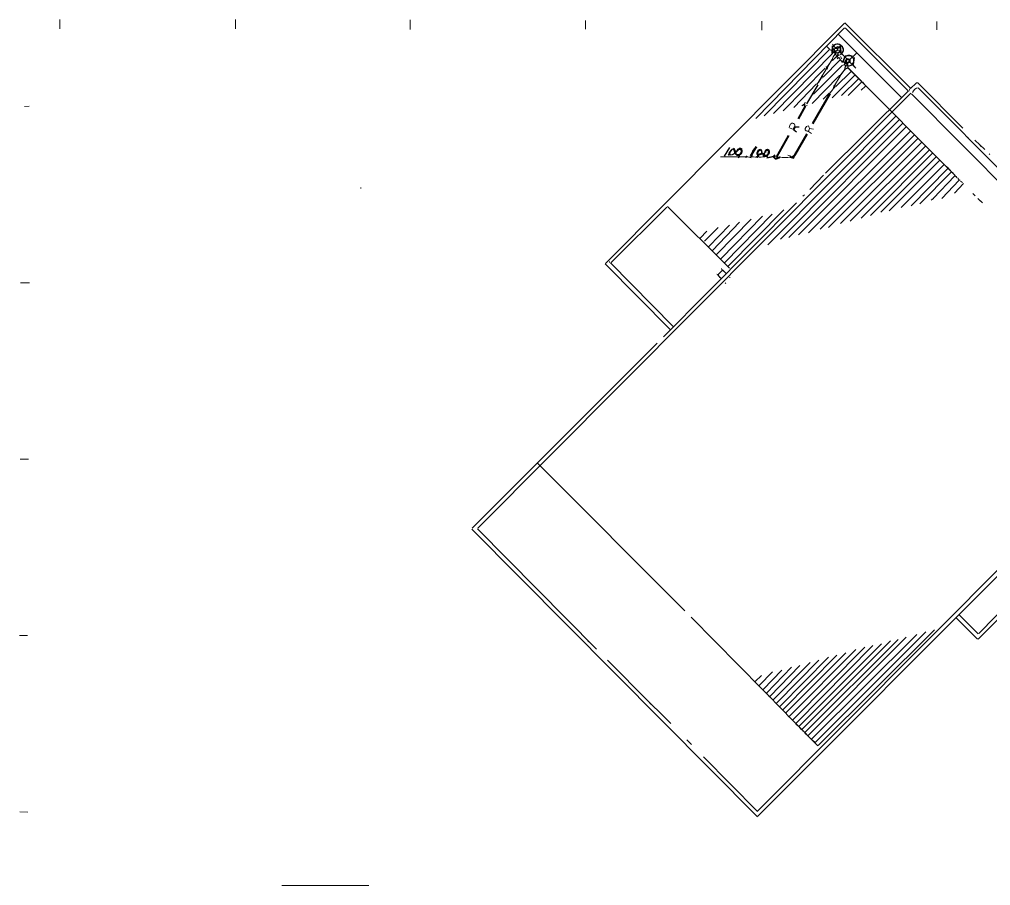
# Model space of a CAD drawing. Header units: millimetres. Extents: x -35814 to 127651, y -10134 to 104094.
# Drawn here: x -35750 to 19084, y 55043 to 103950 of the extents above; entities that cross this region are included whole.
import ezdxf

# ---------------------------------------------------------------- set-up
doc = ezdxf.new("R2010")
doc.units = ezdxf.units.MM
for name, color, linetype, lineweight in [('A_HATCH', 252, 'CONTINUOUS', 15), ('A_MED', 9, 'CONTINUOUS', 20), ('A_THIN', 8, 'CONTINUOUS', 15), ('CHECK', 2, 'CONTINUOUS', 40), ('FRAME', 8, 'CONTINUOUS', 80), ('P_NOMARK', 6, 'CONTINUOUS', 35), ('P_R', 5, 'CONTINUOUS', 40), ('P_R_MARK', 5, 'CONTINUOUS', 25), ('SYM', 4, 'CONTINUOUS', 25), ('TEXT_SHAPE', 7, 'CONTINUOUS', 30)]:
    doc.layers.add(name, color=color, linetype=linetype, lineweight=lineweight)

msp = doc.modelspace()

# ---------------------------------------------------------------- linework, layer by layer
at = {"layer": 'A_HATCH', "lineweight": 15}
for p, q in [((15191, 97009), (10613, 92421)), ((15406, 96789), (11159, 92550)), ((15622, 96564), (11768, 92719)), ((15811, 96401), (12312, 92884)), ((12896, 93061), (16008, 96194)), ((16209, 95983), (13357, 93140)), ((16441, 95741), (14026, 93332)), ((16658, 95519), (14609, 93425)), ((16861, 95320), (15097, 93528)), ((17069, 95112), (15850, 93839)), ((17311, 94865), (16333, 93846)), ((5566, 92675), (3617, 90679)), ((6208, 92843), (3849, 90428)), ((6761, 92949), (4069, 90212)), ((7417, 93206), (4255, 90004)), ((3699, 92193), (2932, 91421)), ((4344, 92342), (3171, 91126)), ((4915, 92498), (3385, 90911)), ((12440, 68590), (8109, 64212)), ((12922, 68700), (8275, 64040)), ((10411, 68052), (7346, 64974)), ((7524, 64799), (10909, 68179)), ((11483, 68365), (7736, 64603)), ((8315, 67461), (6620, 65723)), ((8897, 67640), (6802, 65537)), ((9393, 67769), (7005, 65337)), ((9939, 67932), (7181, 65156)), ((6762, 67106), (6023, 66335)), ((7306, 67204), (6241, 66117)), ((7843, 67376), (6427, 65912)), ((-20943, 55046), (-16030, 55043))]:
    msp.add_line(p, q, dxfattribs=at)
at = {"layer": 'A_MED', "lineweight": 20}
for p, q in [((10495, 103101), (14034, 99556)), ((10797, 103447), (10915, 103461)), ((10916, 103445), (14416, 99939)), ((10264, 102263), (10312, 102127)), ((10306, 102353), (10273, 102267)), ((10511, 102385), (10446, 102282)), ((11124, 101669), (11508, 102050)), ((10123, 101666), (9288, 100287)), ((10136, 101660), (9854, 101266)), ((10268, 101978), (10113, 101669)), ((10305, 101953), (10407, 101922)), ((10687, 101979), (10443, 101901)), ((10477, 101795), (10526, 101774)), ((10647, 101658), (10677, 101572)), ((11120, 101542), (11271, 101423)), ((11451, 101985), (11285, 101828)), ((9804, 101153), (9570, 100740)), ((10852, 101129), (10528, 100688)), ((11016, 101336), (11016, 101234)), ((9520, 100628), (9372, 100392)), ((14570, 100043), (14880, 100355)), ((14880, 100364), (14982, 100374)), ((10313, 100190), (9993, 99756)), ((12022, 100190), (11780, 99959)), ((3835, 96193), (5237, 96182)), ((6317, 96170), (4843, 96196)), ((5937, 96156), (5575, 96201)), ((6165, 96394), (6165, 96360)), ((6186, 96347), (6220, 96314)), ((6905, 96296), (6822, 96227)), ((6998, 96174), (7784, 96149)), ((15856, 93834), (15738, 93748)), ((3625, 89572), (3708, 89535)), ((3928, 89774), (3699, 89545)), ((3896, 89878), (3933, 89777)), ((17320, 70319), (18385, 69251)), ((18374, 68970), (18307, 68982)), ((7709, 64579), (8080, 64190))]:
    msp.add_line(p, q, dxfattribs=at)
for centre, radius, start, end in [((10510, 102099), 172, 253.6012, 335.7045), ((10539, 101633), 403, 125.0148, 176.4209), ((11139, 101132), 288, 123.3409, 176.5606), ((15035, 99707), 376, 93.072, 161.9442), ((5463, 96421), 252, 231.789, 295.7236)]:
    msp.add_arc(centre, radius, start, end, dxfattribs=at)
at = {"layer": 'A_THIN', "lineweight": 15}
for p, q in [((10832, 103745), (-2662, 90168)), ((10852, 103763), (14556, 100075)), ((10793, 103441), (5825, 98363)), ((10159, 102561), (10215, 102481)), ((9986, 102256), (6298, 98498)), ((10168, 102052), (6822, 98633)), ((9805, 102450), (9981, 102273)), ((9971, 102249), (10181, 102204)), ((10156, 102267), (10190, 102267)), ((10190, 102273), (10224, 102273)), ((10190, 102261), (10224, 102261)), ((10444, 102217), (10563, 102134)), ((10590, 102474), (10568, 102443)), ((10598, 102469), (10580, 102435)), ((10667, 102026), (10862, 101830)), ((10672, 102022), (10863, 101842)), ((10570, 101648), (9625, 100695)), ((10224, 101676), (10140, 101654)), ((10405, 101869), (10165, 101628)), ((10406, 101864), (10220, 101684)), ((10413, 101864), (10477, 101794)), ((10474, 101795), (10423, 101728)), ((10519, 101767), (10590, 101704)), ((10562, 101791), (10528, 101773)), ((10598, 101685), (10723, 101514)), ((10678, 101725), (10607, 101851)), ((10678, 101566), (10780, 101553)), ((10881, 101843), (10964, 101707)), ((9752, 101194), (7374, 98791)), ((10716, 101370), (9088, 99730)), ((9784, 101268), (9851, 101268)), ((11205, 101010), (10341, 100160)), ((10830, 101099), (10579, 100759)), ((10839, 101135), (10828, 101100)), ((10901, 101374), (10849, 101130)), ((11026, 101206), (10859, 101116)), ((11019, 101231), (10890, 101137)), ((11014, 101233), (11820, 100443)), ((11784, 100481), (11015, 101234)), ((11267, 101413), (11472, 101201)), ((11280, 101415), (11470, 101199)), ((10496, 100718), (9010, 99198)), ((11412, 100807), (10138, 99523)), ((10590, 100752), (10271, 100213)), ((10544, 100681), (10282, 100208)), ((11626, 100592), (10669, 99651)), ((11807, 100420), (11049, 99659)), ((16825, 95402), (11426, 100827)), ((11478, 100785), (11598, 100651)), ((11870, 100401), (11956, 100283)), ((17519, 97804), (14982, 100364)), ((9254, 100320), (7974, 98984)), ((9759, 95277), (14430, 99906)), ((14549, 100065), (14461, 99902)), ((15014, 100064), (30748, 84251)), ((14589, 99783), (-9875, 75217)), ((9968, 99779), (9630, 99440)), ((33235, 80993), (14626, 99743)), ((13723, 98465), (6500, 91229)), ((7225, 91535), (13917, 98285)), ((14111, 98077), (7693, 91640)), ((14309, 97877), (8236, 91790)), ((8794, 91892), (14558, 97649)), ((14776, 97409), (9459, 92104)), ((14974, 97227), (9941, 92197)), ((17663, 97407), (17713, 97339)), ((17789, 97299), (17810, 97269)), ((18752, 96603), (18188, 97138)), ((18418, 96929), (18557, 96780)), ((18592, 96749), (18641, 96729)), ((4879, 96178), (4830, 96142)), ((5317, 96206), (5559, 96140)), ((7635, 96280), (7753, 96256)), ((19013, 96358), (19047, 96324)), ((16530, 95681), (16680, 95576)), ((17196, 95011), (16680, 95558)), ((8872, 94354), (9642, 95157)), ((16930, 95305), (17031, 95186)), ((17136, 95088), (17190, 95005)), ((17243, 94990), (17313, 94873)), ((17306, 94869), (17374, 94869)), ((17564, 94678), (17046, 94147)), ((17392, 94820), (17493, 94735)), ((8570, 94049), (8490, 93976)), ((15793, 93814), (15742, 93747)), ((18087, 94129), (18206, 93994)), ((18101, 94109), (18187, 94009)), ((18360, 93845), (18518, 93682)), ((18624, 93585), (18361, 93846)), ((801, 93357), (-2346, 90226)), ((8130, 93592), (625, 86027)), ((4345, 89905), (842, 93380)), ((3056, 91992), (2687, 91595)), ((-2678, 90148), (1005, 86431)), ((-2426, 90285), (-2426, 90230)), ((-2382, 90199), (1168, 86614)), ((3682, 89516), (3890, 89307)), ((3697, 89530), (3805, 89382)), ((3928, 89778), (3704, 89545)), ((3939, 89789), (4120, 89646)), ((3953, 89803), (4156, 89599)), ((4098, 89082), (4131, 89048)), ((4351, 89370), (4385, 89370)), ((253, 85672), (-10192, 75226)), ((5923, 59251), (30752, 84167)), ((30600, 83671), (5937, 58966)), ((1824, 70557), (-6489, 78890)), ((-10201, 75174), (5928, 58929)), ((-9877, 75190), (-3172, 68394)), ((22305, 72888), (18388, 68963)), ((18414, 69271), (21811, 72741)), ((2186, 70192), (7518, 64778)), ((18311, 68990), (17161, 70139)), ((14912, 69227), (8989, 63329)), ((15425, 69373), (9177, 63123)), ((15915, 69491), (9353, 62945)), ((-3707, 68941), (-3591, 68803)), ((13427, 68854), (8448, 63867)), ((13858, 68946), (8610, 63709)), ((14324, 69071), (8776, 63521)), ((11990, 68501), (7915, 64402)), ((-2550, 67766), (-174, 65377)), ((6143, 66914), (5792, 66572)), ((-664, 65867), (1021, 64189)), ((6434, 65911), (6594, 65701)), ((-487, 65690), (-453, 65656)), ((-147, 65352), (-96, 65286)), ((7521, 64782), (7695, 64572)), ((8084, 64187), (9338, 62931)), ((8092, 64153), (8196, 64072)), ((8262, 64033), (8409, 63846)), ((8309, 63979), (8343, 63912)), ((8477, 63778), (8511, 63760)), ((8603, 63649), (8738, 63514)), ((1929, 63273), (2188, 63008)), ((8955, 63302), (9167, 63132)), ((2883, 62317), (5917, 59222))]:
    msp.add_line(p, q, dxfattribs=at)
msp.add_arc((7488, 97741), 1589, 258.2383, 280.887, dxfattribs=at)
at = {"layer": 'CHECK', "lineweight": 15}
msp.add_line((4578, 96645), (4494, 96621), dxfattribs=at)
at = {"layer": 'FRAME', "lineweight": 20}
for p, q in [((-33468, 103950), (-33470, 103425)), ((-23545, 103948), (-23548, 103423)), ((-13691, 103930), (-13685, 103388)), ((-3794, 103894), (-3797, 103403)), ((6169, 103859), (6164, 103334)), ((16040, 103840), (16041, 103366)), ((10274, 102267), (10274, 102089)), ((10578, 102436), (10578, 102385)), ((10409, 101928), (10409, 101861))]:
    msp.add_line(p, q, dxfattribs=at)
at = {"layer": 'FRAME', "lineweight": 40}
for p, q in [((10150, 102269), (10136, 102217)), ((10224, 102487), (10224, 102436)), ((10319, 102098), (10304, 101963)), ((10561, 102132), (10561, 102098))]:
    msp.add_line(p, q, dxfattribs=at)
at = {"layer": 'FRAME', "lineweight": 30}
for p, q in [((10139, 102047), (10156, 102460)), ((10163, 102386), (10154, 102267)), ((10443, 102284), (10443, 102216)), ((10460, 102064), (10460, 101928)), ((10595, 102437), (10624, 102125))]:
    msp.add_line(p, q, dxfattribs=at)
at = {"layer": 'FRAME', "lineweight": 15}
for p, q in [((-35464, 99035), (-35194, 99043)), ((-35695, 89074), (-35188, 89078)), ((-35233, 79121), (-35706, 79118)), ((-35750, 69162), (-35294, 69159)), ((-35728, 59198), (-35272, 59197))]:
    msp.add_line(p, q, dxfattribs=at)
at = {"layer": 'P_NOMARK', "lineweight": 40}
for p, q in [((10016, 99744), (9030, 98047)), ((8714, 97478), (8015, 96259)), ((7786, 96193), (8002, 96143)), ((8022, 96250), (7826, 96127))]:
    msp.add_line(p, q, dxfattribs=at)
at = {"layer": 'P_R', "lineweight": 30}
for p, q in [((9376, 100392), (9325, 100376)), ((9327, 100263), (8686, 99192)), ((6417, 96240), (6500, 96170)), ((6442, 96143), (6989, 96251)), ((6505, 96161), (6824, 96221))]:
    msp.add_line(p, q, dxfattribs=at)
at = {"layer": 'P_R', "lineweight": 40}
for p, q in [((7679, 97404), (6998, 96199)), ((6317, 96242), (6418, 96242)), ((6815, 96217), (6933, 96082)), ((6948, 96075), (7162, 96173))]:
    msp.add_line(p, q, dxfattribs=at)
at = {"layer": 'P_R_MARK', "lineweight": 15}
for p, q in [((8613, 99273), (8578, 99188)), ((8514, 99121), (8432, 99066)), ((8578, 99191), (8510, 99124)), ((8516, 99121), (8598, 99066)), ((8590, 99187), (8603, 99068)), ((8735, 99098), (8601, 99061))]:
    msp.add_line(p, q, dxfattribs=at)
at = {"layer": 'P_R_MARK', "lineweight": 40}
for p, q in [((8609, 99050), (8213, 98339)), ((8612, 99061), (8214, 98338)), ((8028, 97891), (7948, 97753))]:
    msp.add_line(p, q, dxfattribs=at)
at = {"layer": 'P_R_MARK', "lineweight": 20}
for p, q in [((7776, 98021), (7716, 97855)), ((7725, 97834), (7950, 97734)), ((8696, 97902), (8620, 97782)), ((8782, 97939), (8698, 97904)), ((8796, 97623), (8967, 97508)), ((8852, 97782), (8798, 97939)), ((8851, 97782), (8800, 97629)), ((8852, 97784), (9088, 97752))]:
    msp.add_line(p, q, dxfattribs=at)
at = {"layer": 'P_R_MARK', "lineweight": 30}
for p, q in [((7947, 97734), (8123, 97610)), ((8041, 97886), (8278, 97876))]:
    msp.add_line(p, q, dxfattribs=at)
at = {"layer": 'P_R_MARK', "lineweight": 20}
for centre, radius, start, end in [((7900, 97953), 138, 333.8491, 150.6284), ((8739, 97762), 126, 170.645, 294.6557)]:
    msp.add_arc(centre, radius, start, end, dxfattribs=at)
at = {"layer": 'SYM', "lineweight": 20}
for centre, radius, start, end in [((9881, 100172), 346, 290.2376, 345.7953), ((6126, 96462), 296, 232.6836, 310.8705)]:
    msp.add_arc(centre, radius, start, end, dxfattribs=at)
at = {"layer": 'SYM', "lineweight": 40}
for centre, radius, start, end in [((6101, 96390), 190, 111.0141, 212.1575), ((6101, 96392), 190, 85.9092, 164.5083), ((6471, 96461), 117, 299.0924, 187.915), ((6366, 96462), 209, 283.3886, 30.5568)]:
    msp.add_arc(centre, radius, start, end, dxfattribs=at)
at = {"layer": 'TEXT_SHAPE', "lineweight": 30}
for p, q in [((10139, 102218), (10071, 102200)), ((10220, 102440), (10165, 102388)), ((10225, 102438), (10313, 102357)), ((10323, 102091), (10458, 102056)), ((10441, 102219), (10327, 102129)), ((10424, 102405), (10357, 102354)), ((10512, 102391), (10427, 102406)), ((10561, 102098), (10459, 102067)), ((10852, 101849), (10745, 101569)), ((10849, 101848), (10763, 101561)), ((10896, 101490), (10775, 101340)), ((10871, 101901), (11271, 101918)), ((11385, 101809), (11328, 101410)), ((11284, 101380), (11018, 101295)), ((4336, 96720), (4043, 96229)), ((4487, 96626), (4290, 96387)), ((4652, 96442), (4604, 96614)), ((6165, 96351), (6166, 96529)), ((6301, 96343), (6397, 96560)), ((5237, 96173), (5319, 96223)), ((7755, 96254), (7788, 96192)), ((-16493, 94434), (-16459, 94434))]:
    msp.add_line(p, q, dxfattribs=at)
at = {"layer": 'TEXT_SHAPE', "lineweight": 40}
for p, q in [((10224, 102267), (10274, 102267)), ((10308, 102352), (10359, 102352)), ((10357, 102350), (10440, 102280)), ((10511, 102386), (10578, 102385)), ((10563, 102101), (10664, 102033)), ((10409, 101928), (10460, 101928)), ((10779, 101554), (10897, 101487)), ((10913, 101482), (10965, 101468)), ((11118, 101537), (10963, 101478)), ((10968, 101716), (11119, 101680)), ((10969, 101472), (10986, 101370)), ((11118, 101674), (11118, 101539)), ((9858, 101266), (9812, 101116)), ((10847, 101150), (10881, 101150)), ((10982, 101370), (11016, 101336)), ((9554, 100760), (9528, 100625)), ((10509, 100761), (10577, 100761)), ((10262, 100219), (10236, 100083)), ((4609, 96618), (4564, 96647)), ((4694, 96443), (4584, 96645)), ((4673, 96435), (4866, 96620)), ((4864, 96629), (4999, 96646)), ((5842, 96752), (5524, 96226)), ((6169, 96533), (6119, 96584)), ((6401, 96570), (6536, 96577)), ((4337, 96348), (4272, 96279)), ((4663, 96445), (4663, 96411)), ((4866, 96293), (4886, 96175)), ((5305, 96219), (5238, 96172)), ((5944, 96227), (5862, 96172)), ((6164, 96365), (5945, 96294)), ((5946, 96293), (5946, 96225)), ((6169, 96405), (6305, 96357)), ((6216, 96309), (6300, 96309)), ((6298, 96309), (6316, 96241)), ((6300, 96343), (6300, 96309))]:
    msp.add_line(p, q, dxfattribs=at)
at = {"layer": 'TEXT_SHAPE', "lineweight": 30}
for centre, radius, start, end in [((10430, 102282), 280, 45.8981, 135.0812), ((10445, 102273), 287, 54.0073, 114.2474), ((10412, 102268), 204, 317.5583, 35.3417), ((10525, 102233), 251, 307.1698, 69.9278), ((10522, 102237), 254, 333.1172, 60.0538), ((11075, 101653), 264, 41.6038, 135.4031), ((11100, 101629), 268, 311.8247, 46.6668), ((11086, 101568), 236, 253.1912, 321.0909), ((4649, 96350), 307, 106.5813, 181.2388), ((6071, 96476), 108, 319.1249, 112.2349), ((4444, 96567), 255, 245.5065, 324.5155)]:
    msp.add_arc(centre, radius, start, end, dxfattribs=at)
at = {"layer": 'TEXT_SHAPE', "lineweight": 40}
for centre, radius, start, end in [((10257, 102233), 126, 188.1679, 299.6114), ((11135, 101563), 225, 139.3729, 198.7932), ((4931, 96499), 144, 46.6484, 162.5317), ((4811, 96513), 226, 283.7743, 31.9593), ((4805, 96516), 232, 298.3773, 20.5033), ((6526, 96027), 974, 133.2949, 170.2159), ((4820, 96448), 154, 193.1004, 286.4551)]:
    msp.add_arc(centre, radius, start, end, dxfattribs=at)

doc.saveas('drawing.dxf')
